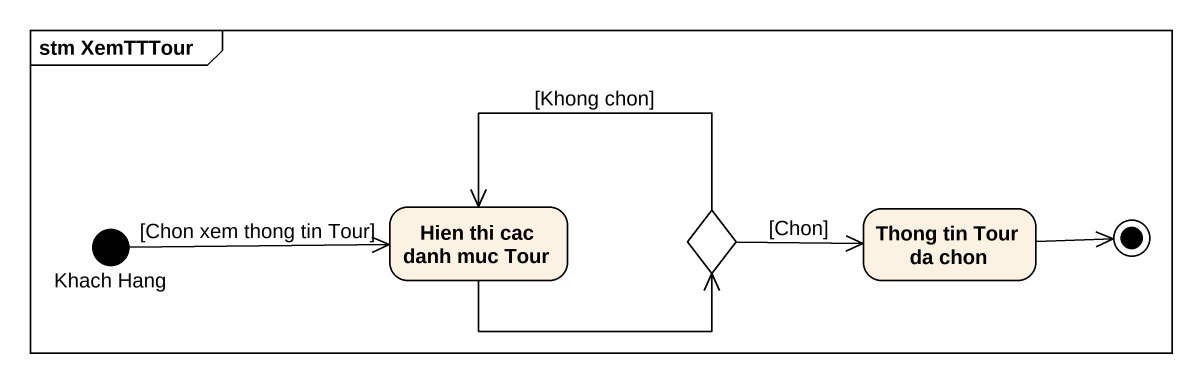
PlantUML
@startuml
mainframe stm XemTTTour
hide empty description
state "Khach Hang" as Khach_Hang <<start>>
state "Hien thi cac danh muc Tour" as Hien_thi_cac_danh_muc_Tour
state choice1 <<choice>>
state "Thong tin Tour da chon" as Thong_tin_Tour_da_chon
Khach_Hang -right-> Hien_thi_cac_danh_muc_Tour : [Chon xem thong tin Tour]
Hien_thi_cac_danh_muc_Tour -right-> choice1
choice1 -left-> Hien_thi_cac_danh_muc_Tour : [Khong chon]
choice1 -right-> Thong_tin_Tour_da_chon : [Chon]
Thong_tin_Tour_da_chon -right-> [*]
@enduml
